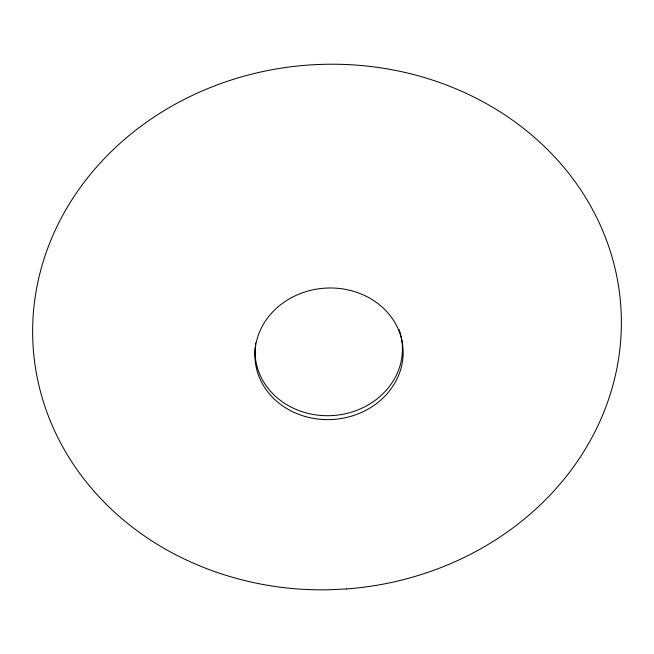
<?xml version="1.0" encoding="UTF-8"?>
<svg xmlns="http://www.w3.org/2000/svg" width="654" height="654" viewBox="0 0 654 654"><rect width="100%" height="100%" fill="white"/><g stroke="black" fill="none" stroke-linecap="round" stroke-linejoin="round"><path stroke-width="0.98" d="M401.384 337.914A73.747 65.49 -4.3 0 1 332.69 415.543A73.747 65.49 -4.3 0 1 255.191 347.192M255.428 344.617A73.747 65.49 -4.3 0 1 255.657 342.9M399.12 329.575A73.747 65.49 -4.3 0 1 401.213 337.072M346.694 588.927L329.444 589.769A294.537 262.63 -4.3 0 1 277.803 586.875C238.179 581.398 199.535 568.637 164.775 548.796A294.537 262.63 -4.3 0 1 141.82 125.609A294.537 262.63 -4.3 0 1 601.067 226.905A294.537 262.63 -4.3 0 1 346.694 588.927M294.488 412.584A74.164 65.76 -4.3 0 0 403.085 350.062A74.164 65.76 -4.3 0 0 289.485 298.772A74.164 65.76 -4.3 0 0 294.488 412.584"/></g></svg>
